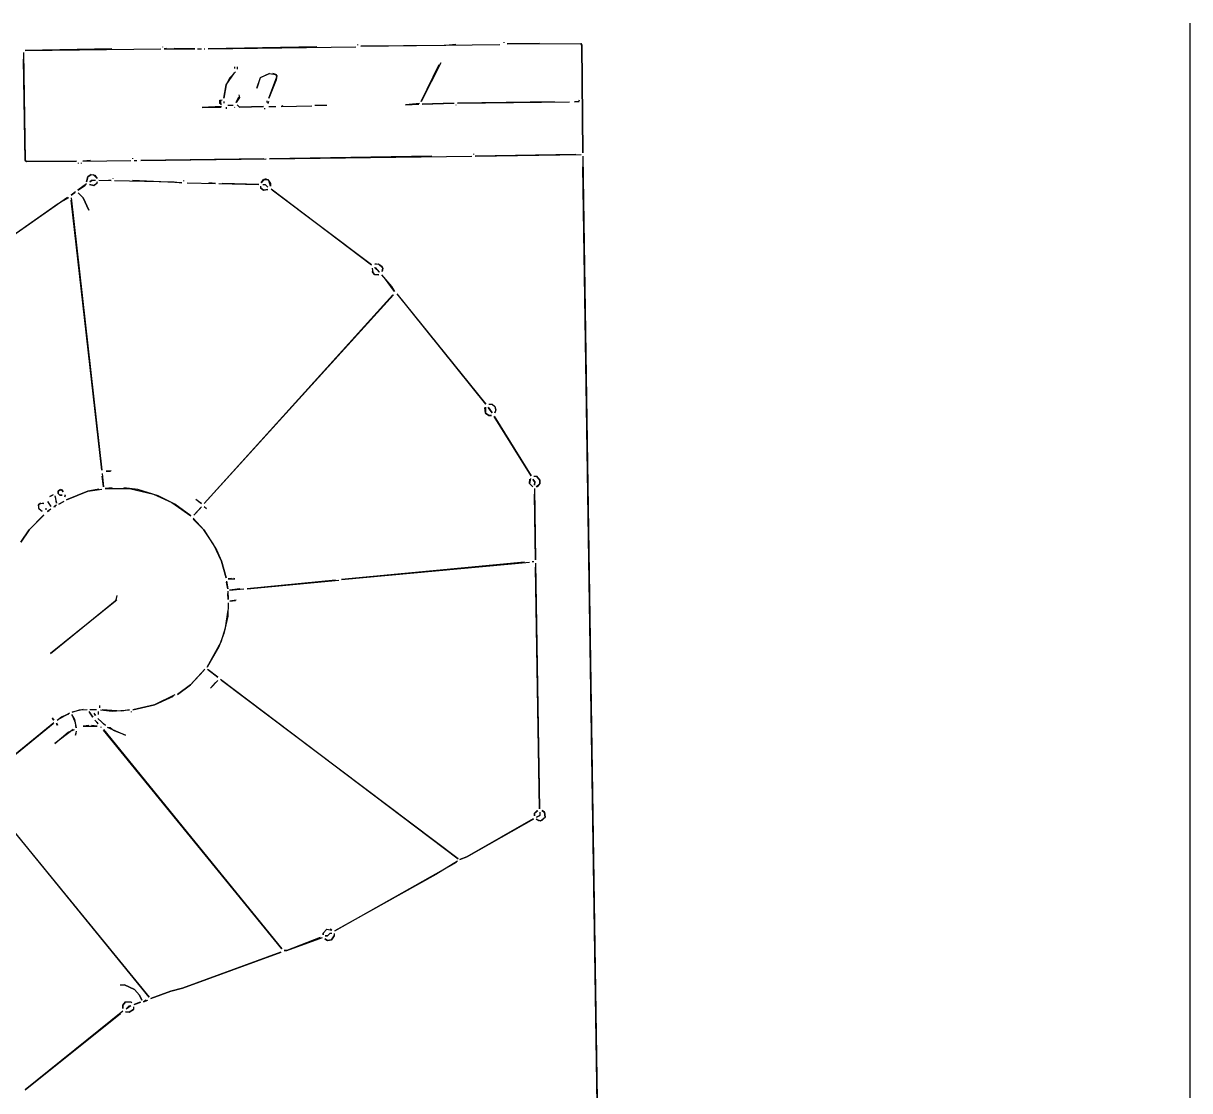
# Model space of a CAD drawing. Extents: x 0 to 16407, y 159 to 1115.
# Drawn here: x 9915 to 10438, y 609 to 1087 of the extents above; entities that cross this region are included whole.
import ezdxf

# ---------------------------------------------------------------- set-up
doc = ezdxf.new("R2010")
doc.units = 0
doc.layers.add('RASTER_VECTOR_LINEWORK', color=5, linetype='CONTINUOUS')

msp = doc.modelspace()

# ---------------------------------------------------------------- linework, layer by layer
at = {"layer": 'RASTER_VECTOR_LINEWORK'}
for points in [[(10438, 1087), (10438, 203.25), (10438, 205)], [(10065, 1077.5), (10065, 1077.25)], [(10109, 1077.5), (10104.5, 1077), (10066.5, 1076.75), (10128.75, 1077.5)], [(10130.5, 1078.5), (10130.5, 1078.25)], [(10146.5, 1078), (10132, 1077.75), (10165, 1078), (10165.5, 1077.25), (10166, 1029), (10165.5, 1077.25), (10165, 1078)], [(9915.25, 1074), (9916, 1025.5), (9916.5, 1025), (9939, 1025.25), (9916.5, 1025), (9916, 1025.5), (9915.25, 1071)], [(9954.75, 1075.5), (9916, 1074.75), (9976.75, 1075.5)], [(9977.5, 1076.5), (9977.5, 1076.25)], [(9979.25, 1075.75), (9978.25, 1075.5), (9992, 1075.5), (9982.75, 1075.75)], [(9993.25, 1075.5), (9995, 1075.5)], [(9996.25, 1075.5), (9996.5, 1075.5)], [(10046.75, 1076.5), (9998, 1075.5), (10064.25, 1076.5)], [(10009.75, 1067.5), (10009.75, 1066.75)], [(10011, 1067.5), (10011, 1066.5)], [(10102.25, 1069.25), (10093.5, 1052), (10101.5, 1068.5)], [(10010.25, 1065.25), (10007.75, 1062.5), (10006, 1059.5), (10005, 1053.5), (10006, 1059.5), (10009.75, 1064.75)], [(10025.5, 1064.5), (10021.25, 1062.5), (10019.75, 1058), (10021.5, 1062.75), (10025.5, 1064.5), (10028.25, 1064), (10028.75, 1063.5), (10028.5, 1061.75), (10025.25, 1053.5), (10028.75, 1063), (10028.25, 1064), (10027, 1064.5)], [(10003.5, 1052.75), (10003.5, 1050.75), (10004, 1050.75), (10003.25, 1051), (10003.25, 1052.5), (10004.25, 1052.75)], [(10005, 1052), (10005, 1051.25)], [(10011.75, 1055), (10012, 1053.75), (10010.5, 1051.5), (10011.75, 1054)], [(10024.25, 1052.25), (10024.25, 1051.5)], [(10025, 1052), (10024.75, 1051), (10025, 1051.5)], [(10092.75, 1051), (10086.5, 1050.5), (10092.5, 1050.75)], [(10108, 1051.25), (10094, 1050.75), (10108.25, 1051.25)], [(10153.25, 1051.75), (10109.75, 1051.25), (10160, 1051.75)], [(10164.25, 1052.5), (10164, 1051.75), (10162.25, 1051.75), (10164.25, 1052)], [(10004, 1049.75), (9995.25, 1049.25), (10003.75, 1049.5)], [(10006, 1049.5), (10006, 1048.75)], [(10006.75, 1050.25), (10009.25, 1050.25)], [(10010, 1049.5), (10009.75, 1049.25)], [(10011, 1050.5), (10012, 1049.5), (10022.75, 1049.75), (10012, 1049.5)], [(10023.25, 1049), (10023.25, 1048.5)], [(10025.25, 1049.75), (10028.25, 1049.75)], [(10031.5, 1050), (10030.75, 1049.75), (10044.5, 1050)], [(10045.75, 1050.25), (10051.25, 1050.25)], [(10109, 1050.5), (10109, 1050.25)], [(9945.25, 1025.5), (9941.75, 1025.25), (9963.25, 1025.5)], [(9964, 1026.5), (9964, 1026.25)], [(9964.75, 1025.5), (9966, 1025.5)], [(10023, 1026.25), (9967.75, 1025.5), (10024, 1026.25)], [(10098.25, 1027.5), (10025.5, 1026.25), (10116.25, 1027.5)], [(10117, 1028.5), (10117, 1028.25)], [(10162.75, 1028.25), (10117.75, 1027.5), (10165.25, 1028.25)], [(10166, 1027.5), (10178, 230.75), (10177.25, 230), (10125.25, 229.25), (10177.25, 230), (10178, 230.75), (10166, 1022.75)], [(9939.75, 1024.5), (9939.75, 1024.25)], [(9941, 1024.5), (9941, 1024.25)], [(9943.5, 1015), (9939.5, 1012.25), (9943, 1014.5)], [(9945.5, 1019.25), (9944, 1018.25), (9943.5, 1016), (9944, 1018.25), (9945.5, 1019.25), (9947.25, 1019), (9948.25, 1017.5), (9946.5, 1019.25)], [(9948.25, 1016), (9948, 1015), (9946.75, 1014.25), (9944.75, 1014.75), (9946.75, 1014.25), (9948.25, 1015.5)], [(9946, 1016.75), (9945, 1016), (9946, 1016.75), (9947.5, 1016.75)], [(9949, 1016.75), (9954.5, 1016.5), (9953.5, 1016.75)], [(9955.25, 1017.5), (9955.25, 1017.25)], [(9956, 1016.5), (9982.75, 1016), (9986.25, 1015.5), (9964, 1016.5)], [(9987, 1016.5), (9987, 1016.25)], [(9988.5, 1015.5), (10001.25, 1015.25), (9998.25, 1015.5)], [(10002.75, 1015.25), (10020.75, 1014.75), (10004.25, 1015.25)], [(10023.25, 1017.25), (10021.75, 1015.5), (10022.75, 1017), (10024.75, 1017), (10026, 1015.25), (10026, 1014), (10025.25, 1016.5), (10023.75, 1017.25)], [(10022.5, 1014.75), (10023.5, 1014.75), (10024.75, 1013.5), (10023.5, 1014.75)], [(9938.5, 1011.5), (9936.5, 1010), (9938.25, 1011.25)], [(9939.75, 1011), (9942, 1008.75), (9944.5, 1003.25), (9942, 1008.75)], [(10021.5, 1014), (10021.5, 1013.25), (10022.75, 1012.25), (10024.75, 1012.5), (10022.75, 1012.25), (10021.5, 1013.25)], [(10026.25, 1012.75), (10071.25, 978.75), (10026.75, 1012.25)], [(9935, 1009), (9843.25, 944.75), (9930.75, 1006.25), (9935.5, 1009)], [(9936.5, 1008.75), (9950.25, 886.75), (9936.5, 1007.75)], [(10073.25, 979.25), (10072.75, 979), (10074.25, 979.25), (10075.75, 978.25), (10076.25, 977.25), (10076, 975.75), (10076.25, 977.25), (10074.25, 979.25)], [(10071.5, 977.25), (10071.75, 975.25), (10072.5, 974.5), (10074.5, 974.25), (10072.5, 974.5), (10071.5, 975.75)], [(10072.5, 977.5), (10074.75, 975.5), (10073, 977.5)], [(10075.75, 974.25), (10080.25, 969), (10081.5, 966.75), (10077, 973)], [(10080.75, 965.25), (9996.25, 871.75), (10081, 965.25)], [(10082.5, 965.75), (10122.5, 916.25), (10082.75, 965.75)], [(10123.75, 916.25), (10125.25, 916.25), (10126.5, 915.25), (10127, 913.75), (10126.5, 912.5), (10127, 913.5), (10126.75, 914.75), (10125.25, 916.25)], [(10122.25, 915), (10122.25, 912.25), (10123.75, 911.25), (10125, 911.25), (10123.75, 911.25), (10122.25, 912.25), (10122, 914.75)], [(10123.5, 915), (10125.25, 912.5), (10123.5, 914.75)], [(10126.25, 911), (10142.75, 884.25), (10126.25, 910.75)], [(9950.5, 885.25), (9951, 879.25), (9950.5, 884)], [(9954.5, 886.5), (9952.25, 886.25), (9954.25, 886.25)], [(10144, 884), (10145.25, 884), (10146.75, 882.25), (10146.75, 880.75), (10145.5, 879.25), (10145, 879.25), (10146.75, 880.75), (10146.75, 882.25), (10145.25, 884)], [(9955, 878.75), (9951.75, 878.5), (9962.75, 878.5), (9973.5, 876), (9981.75, 872.25), (9990.25, 866.25), (9983, 871.5), (9975.5, 875.25), (9966.5, 878), (9960.25, 878.75)], [(10142.5, 883), (10142, 880.75), (10143.5, 879.25), (10142, 880.75), (10142.25, 882.75)], [(10143.5, 882.75), (10144.5, 881.5), (10144.25, 880), (10144.5, 881.5), (10143.5, 882.5)], [(10144.25, 878.5), (10144.75, 846.5), (10144.25, 876)], [(9928.5, 875.75), (9927, 875), (9928.25, 875.5)], [(9929.25, 875.25), (9930, 872), (9929.5, 875)], [(9931.75, 878), (9930.75, 877.25), (9930.75, 876.25), (9931.5, 875.5), (9932.5, 875.5), (9931.5, 875.5), (9930.75, 876.25), (9930.75, 877.25), (9932.25, 878), (9933, 877), (9932.25, 878)], [(9933.75, 875.75), (9933.75, 874.75), (9934, 875.5)], [(9949, 878.25), (9944, 877.25), (9934.5, 873.5), (9944, 877.25), (9950.25, 878.25)], [(9992.5, 873.75), (9995, 871.75), (9993.75, 872.5)], [(9922.75, 872), (9922, 871.25), (9922, 869.75), (9923.5, 868.25), (9922.25, 869.25), (9922, 871.25), (9922.75, 872), (9924.25, 871.75), (9923.75, 872)], [(9925.25, 869.75), (9925.25, 869)], [(9926, 872.75), (9927.5, 870.5), (9926.25, 872.5)], [(9927.5, 869.25), (9926, 868.25), (9926.75, 868.5)], [(9930, 871), (9928.75, 870.25), (9929.5, 870.5)], [(9933.25, 872.75), (9931, 871.5), (9933, 872.5)], [(9995, 870.25), (9991.5, 866.5), (9994.5, 869.75)], [(9996.25, 870.5), (9997.25, 869.5)], [(9924.25, 866.75), (9917.75, 860), (9914, 854.5), (9917.75, 860), (9924.25, 866.5)], [(9991.25, 865.25), (9996, 860), (10001.75, 851), (10004, 846), (10006, 838.5), (10004, 846), (10000.5, 853.25), (9996, 860), (9991.25, 864.75)], [(10139.75, 845.5), (10057.75, 837.75), (10142, 845.5)], [(10143.25, 845.75), (10144, 845.75)], [(10144.75, 845), (10146.5, 735), (10144.75, 843.25)], [(10006.25, 837), (10006.75, 833.5), (10006.25, 836.5)], [(10008.5, 838.25), (10007, 838), (10010, 838), (10009.5, 838.25)], [(10055, 837.5), (10015.5, 833.5), (10056.5, 837.5)], [(10006.75, 832.5), (10007, 828.75), (10006.75, 831.5)], [(10012.25, 833.5), (10007.5, 833), (10014, 833.5)], [(9957, 830.5), (9956.5, 828), (9927.25, 804.5), (9957, 828.75)], [(10007, 827.25), (10006.75, 821.25), (10005, 813.5), (10002.75, 807.5), (9997.5, 798.5), (10003.75, 809.75), (10005.75, 816), (10007, 824)], [(10010.5, 828.5), (10007.75, 828), (10010.25, 828.25)], [(9996.5, 797.5), (9990, 790.5), (9984.25, 786.25), (9990, 790.5), (9996, 797)], [(9997.75, 797.5), (10002.25, 794), (9998, 797.25)], [(10002.25, 792.5), (9999, 789), (10001.25, 791.5)], [(10003.5, 793), (10110, 712.5), (10004, 792.5)], [(9983, 786), (9974, 781.5), (9964.25, 779.25), (9974, 781.5), (9982.5, 785.5)], [(9942, 779.5), (9937, 778.25), (9940.25, 779.25), (9943.75, 779.5)], [(9945, 779.5), (9948, 779.5)], [(9949.25, 781.25), (9949.25, 780.25)], [(9949.75, 779.25), (9955, 778.75), (9962.75, 779.25), (9959.25, 778.75), (9950.5, 779.25)], [(9928, 775.75), (9928.75, 774.75), (9928.25, 775.5)], [(9935.75, 777.75), (9930.25, 774.75), (9932.25, 776.25), (9935.5, 777.5)], [(9936.75, 777.25), (9938, 775), (9938.75, 771.25), (9938.5, 773.5), (9937, 777)], [(9944.5, 778.5), (9946.25, 776), (9944.75, 778.25)], [(9946.75, 777.75), (9947.5, 776.75), (9947, 777.5)], [(9947.25, 774.75), (9948.75, 773), (9948.25, 773.75)], [(9948.5, 775.5), (9952, 772.25), (9951, 773)], [(9948.75, 778.5), (9948.75, 777.25)], [(9963.5, 778.5), (9963.5, 778.25)], [(9928.75, 773.5), (9894.75, 745.75), (9928.5, 773.25)], [(9937.5, 770.5), (9929.25, 764.25), (9935.25, 769.25), (9938, 770.5)], [(9930, 773.5), (9930.5, 772.5), (9930, 773.25)], [(9938.75, 769.75), (9938.5, 768), (9938.75, 769)], [(9944.5, 772.25), (9942, 772), (9948.25, 772), (9945.75, 772.25)], [(9949.75, 771.75), (9950, 771.5)], [(9951, 770.5), (10031, 672.25), (9951, 770.25)], [(9952.75, 771.5), (9961, 768), (9955.5, 770), (9954, 771.25), (9953, 771.25)], [(9899.5, 738.5), (9971.5, 650.5), (9900.5, 737.5)], [(10145.5, 734.25), (10144.25, 733), (10144.25, 731.75), (10144.25, 733), (10145.75, 734.25)], [(10147.5, 734.25), (10148.75, 733.5), (10149, 731.25), (10147.5, 729.75), (10146.25, 729.5), (10145, 730.25), (10147, 729.5), (10149, 731.25), (10148.75, 733.5), (10147.75, 734.25)], [(10146.75, 733.5), (10146.75, 732), (10145.25, 731.25), (10146.75, 732)], [(10143.75, 730.5), (10114, 713.5), (10110.75, 712.25), (10114, 713.5), (10144, 730.5)], [(10109.75, 711.5), (10100, 705.5), (10054.75, 680.25), (10109.25, 711)], [(10051.25, 681), (10049.5, 679.25), (10049.5, 678.5), (10049.5, 679.25), (10051.25, 681), (10053.5, 680.5), (10052.75, 681)], [(10048.25, 677.25), (10033.25, 671.5), (10032, 671.5), (10033.25, 671.5), (10049.25, 677.25)], [(10054.5, 679), (10054.5, 678), (10053.25, 676.25), (10051.5, 676), (10050.25, 676.75), (10051.5, 676), (10053.25, 676.25), (10054.5, 678)], [(10052.75, 679.25), (10051.5, 678), (10050.5, 678), (10051.5, 678), (10052.75, 679.25), (10053.5, 679.25)], [(10030.5, 670.75), (9986.5, 654.5), (9981.25, 653.25), (9972.25, 650), (9981.25, 653.25), (9986.5, 654.5), (10030.75, 670.75)], [(9958.5, 656), (9960.5, 656), (9965, 654), (9967.25, 651.5), (9968.25, 649.25), (9967.25, 651.5), (9965, 654), (9960.5, 656)], [(9961, 648.5), (9959.75, 647), (9959.75, 645.5), (9959.75, 647), (9961, 648.5), (9963.25, 648.5), (9963.75, 648), (9963.25, 648.5)], [(9970.25, 649.25), (9969, 648.5), (9971, 649.25)], [(9959.75, 644.25), (9916, 609), (9958.75, 643.25)], [(9964.5, 646.25), (9964.5, 645), (9962.5, 643.75), (9961, 644), (9962.5, 643.75), (9964.5, 645)], [(9962.75, 646.75), (9961.25, 645.25), (9963.25, 646.75)], [(9967.5, 648.25), (9964.75, 647.25), (9967.75, 648.25)]]:
    msp.add_lwpolyline(points, dxfattribs=at)

doc.saveas('drawing.dxf')
